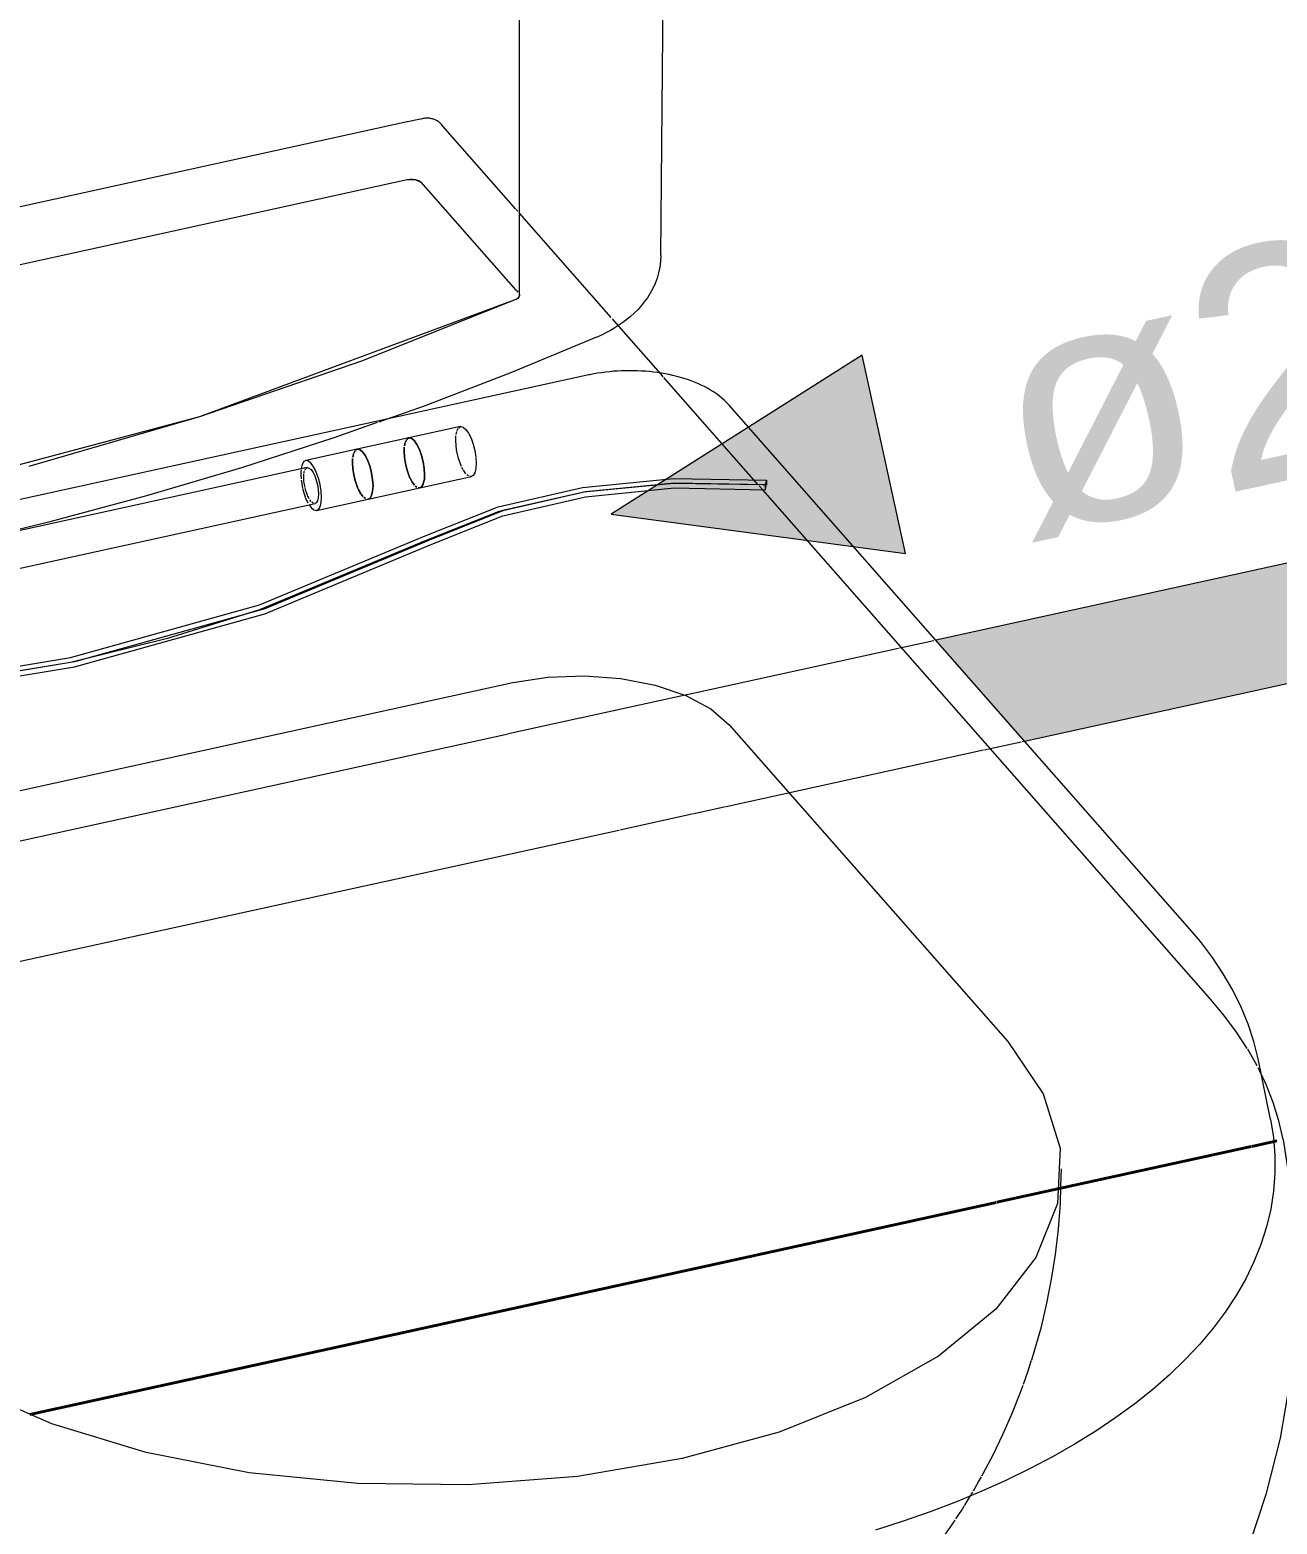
# Model space of a CAD drawing. Header units: metres. Extents: x -24.8 to 3.4, y -2.1 to 25.8.
# Drawn here: x -23.4418 to -23.1762, y 13.5616 to 13.8798 of the extents above; entities that cross this region are included whole.
import ezdxf

# ---------------------------------------------------------------- set-up
doc = ezdxf.new("R2010")
doc.units = ezdxf.units.M
doc.layers.add('1095_ARQ_BASE_dwg', color=7, linetype='Continuous', lineweight=5, true_color=0x767676)
doc.layers.add('A-FLOR', color=7, linetype='Continuous', lineweight=9, true_color=0x007f00)
for name, color, linetype, lineweight in [('A-ANNO-DIMS', 7, 'Continuous', 5), ('A-ANNO-DIMS-20', 7, 'Continuous', 5), ('KIRYA - PAREDE', 7, 'Continuous', 40), ('P-PIPE', 7, 'Continuous', 5), ('P-PIPE-IDEN', 7, 'Continuous', 5), ('P-SANR-FIXT', 7, 'Continuous', 5)]:
    doc.layers.add(name, color=color, linetype=linetype, lineweight=lineweight)
doc.styles.add('Arial', font='arial.ttf', dxfattribs={"height": 0.05})
doc.styles.add('Century Gothic_1', font='GOTHIC.TTF', dxfattribs={"height": 0.02})
doc.dimstyles.new('Setores_1_mm', dxfattribs={"dimscale": 0.3048, "dimtxt": 0.020883, "dimasz": 0.208333, "dimexe": 0.15748, "dimexo": 0.098425, "dimgap": 0.114829, "dimtad": 1, "dimrnd": 0.01, "dimzin": 0, "dimdsep": 46, "dimtxsty": 'Century Gothic_1', "dimblk1": 'OBLIQUE', "dimblk2": 'OBLIQUE', "dimsah": 1, "dimcen": 0.09, "dimazin": 0, "dimtfac": 1, "dimtdec": 4, "dimtix": 1, "dimtmove": 0, "dimatfit": 3, "dimfxl": 1, "dimtvp": 1, "dimtolj": 1, "dimtzin": 0, "dimarcsym": 2})

# ---------------------------------------------------------------- blocks, each defined once
blk = doc.blocks.new('1095_ARQ_BASE_dwg-3608001-BWC GUARITA')
at = {"layer": 'KIRYA - PAREDE', "color": 254, "true_color": 0xe9e9e9}
for p, q in [((-23.18177, 13.64203), (-23.23589, 13.63016)), ((-23.17724, 13.64303), (-23.18163, 13.64206)), ((-23.23606, 13.63013), (-23.44178, 13.58501))]:
    blk.add_line(p, q, dxfattribs=at)
at = {"layer": 'KIRYA - PAREDE', "color": 254, "true_color": 0xd4d4d4}
blk.add_line((-23.1763, 13.64323), (-23.17717, 13.64304), dxfattribs=at)
blk = doc.blocks.new('UT_Bacia com caixa acoplada - UT_Bacia com caixa acoplada-3248018-BWC GUARITA')
at = {"layer": 'P-SANR-FIXT'}
for p, q in [((-23.30745, 13.83179), (-23.30489, 14.10476)), ((-23.30745, 13.80656), (-23.31748, 13.81796)), ((-23.32277, 13.80634), (-23.59745, 13.7461)), ((-23.19481, 13.68833), (-23.29289, 13.79988)), ((-23.28494, 13.7839), (-23.28526, 13.78292)), ((-23.17764, 13.64782), (-23.18028, 13.66068))]:
    blk.add_line(p, q, dxfattribs=at)
at = {"layer": 'P-SANR-FIXT', "color": 8, "true_color": 0x808080}
for p, q in [((-23.33753, 13.82327), (-23.33753, 14.08329)), ((-23.31802, 13.81858), (-23.33754, 13.84078)), ((-23.33829, 13.82244), (-23.37115, 13.80925)), ((-23.33758, 13.82303), (-23.33753, 13.82325)), ((-23.31748, 13.81796), (-23.31777, 13.81829)), ((-23.30692, 13.80595), (-23.30745, 13.80656)), ((-23.28671, 13.78297), (-23.30681, 13.80583)), ((-23.36593, 13.79685), (-23.36751, 13.79629)), ((-23.35011, 13.79533), (-23.3611, 13.79292)), ((-23.37208, 13.79051), (-23.38307, 13.7881)), ((-23.3611, 13.79292), (-23.37208, 13.79051)), ((-23.38307, 13.7881), (-23.38345, 13.78788)), ((-23.36983, 13.78804), (-23.36937, 13.78677)), ((-23.34682, 13.78869), (-23.34676, 13.78753)), ((-23.38274, 13.78661), (-23.54755, 13.75046)), ((-23.36937, 13.78677), (-23.36903, 13.7854)), ((-23.35877, 13.78229), (-23.34778, 13.7847)), ((-23.35774, 13.78512), (-23.35782, 13.78642)), ((-23.35782, 13.78642), (-23.35774, 13.78512)), ((-23.3578, 13.7841), (-23.35774, 13.78512)), ((-23.35774, 13.78512), (-23.3578, 13.7841)), ((-23.28494, 13.7839), (-23.28494, 13.78284)), ((-23.37972, 13.7803), (-23.37979, 13.78161)), ((-23.36975, 13.77988), (-23.35877, 13.78229)), ((-23.36873, 13.78271), (-23.36881, 13.78158)), ((-23.32414, 13.78134), (-23.34112, 13.77748)), ((-23.1904, 13.67345), (-23.28576, 13.78189)), ((-23.28494, 13.78284), (-23.28565, 13.7829)), ((-23.28526, 13.78292), (-23.28526, 13.78185)), ((-23.28526, 13.78185), (-23.285, 13.78264)), ((-23.54588, 13.74283), (-23.38107, 13.77897)), ((-23.38074, 13.77747), (-23.36975, 13.77988)), ((-23.36975, 13.77988), (-23.36983, 13.77987)), ((-23.43056, 13.72076), (-23.33899, 13.74084)), ((-23.29287, 13.73186), (-23.23356, 13.66442)), ((-23.52214, 13.70067), (-23.43056, 13.72076)), ((-23.1805, 13.65923), (-23.18249, 13.66275)), ((-23.17999, 13.65821), (-23.18026, 13.65877)), ((-23.22237, 13.62991), (-23.22225, 13.63357)), ((-23.22279, 13.62441), (-23.22237, 13.62991)), ((-23.22341, 13.61903), (-23.22279, 13.62441)), ((-23.3029, 13.57558), (-23.32517, 13.57181)), ((-23.24274, 13.5657), (-23.24147, 13.56777))]:
    blk.add_line(p, q, dxfattribs=at)
at = {"layer": 'P-SANR-FIXT', "color": 254, "true_color": 0xdfdfdf}
for p, q in [((-23.36145, 13.86021), (-23.64163, 13.79876)), ((-23.3586, 13.86083), (-23.36137, 13.86022)), ((-23.35826, 13.86091), (-23.35854, 13.86084)), ((-23.35335, 13.85876), (-23.35419, 13.85971)), ((-23.33829, 13.84163), (-23.35335, 13.85876)), ((-23.33791, 13.84121), (-23.33826, 13.8416)), ((-23.383, 13.78811), (-23.38307, 13.7881))]:
    blk.add_line(p, q, dxfattribs=at)
at = {"layer": 'P-SANR-FIXT', "color": 9, "true_color": 0xbfbfbf}
for p, q in [((-23.64163, 13.78652), (-23.36145, 13.84796)), ((-23.64163, 13.78652), (-23.36145, 13.84796)), ((-23.35854, 13.8474), (-23.33829, 13.82436)), ((-23.35854, 13.8474), (-23.33829, 13.82436)), ((-23.33829, 13.82244), (-23.33762, 13.82295)), ((-23.33828, 13.82436), (-23.33791, 13.82394)), ((-23.33828, 13.82436), (-23.33791, 13.82394)), ((-23.33755, 13.82344), (-23.33753, 13.82327)), ((-23.35113, 13.7925), (-23.35109, 13.79336)), ((-23.35106, 13.79364), (-23.35091, 13.79433)), ((-23.35084, 13.79453), (-23.35058, 13.79501)), ((-23.35049, 13.79511), (-23.35004, 13.79534)), ((-23.37281, 13.78971), (-23.37255, 13.79019)), ((-23.37255, 13.79019), (-23.37281, 13.78971)), ((-23.37247, 13.79029), (-23.37208, 13.79051)), ((-23.37208, 13.79051), (-23.37247, 13.79029)), ((-23.36208, 13.79095), (-23.36212, 13.7901)), ((-23.36212, 13.7901), (-23.36208, 13.79095)), ((-23.36212, 13.79007), (-23.36205, 13.78882)), ((-23.36205, 13.78882), (-23.36212, 13.79007)), ((-23.36189, 13.79192), (-23.36204, 13.79123)), ((-23.36204, 13.79123), (-23.36189, 13.79192)), ((-23.36156, 13.7926), (-23.36183, 13.79212)), ((-23.36183, 13.79212), (-23.36156, 13.7926)), ((-23.3611, 13.79292), (-23.36148, 13.7927)), ((-23.36148, 13.7927), (-23.3611, 13.79292)), ((-23.35106, 13.79123), (-23.35113, 13.79247)), ((-23.35085, 13.78987), (-23.35106, 13.7912)), ((-23.37311, 13.78769), (-23.37307, 13.78854)), ((-23.37307, 13.78854), (-23.37311, 13.78769)), ((-23.37303, 13.78641), (-23.37311, 13.78766)), ((-23.37311, 13.78766), (-23.37303, 13.78641)), ((-23.37303, 13.78882), (-23.37288, 13.78951)), ((-23.37288, 13.78951), (-23.37303, 13.78882)), ((-23.36204, 13.78879), (-23.36184, 13.78746)), ((-23.36184, 13.78746), (-23.36204, 13.78879)), ((-23.36183, 13.78741), (-23.36149, 13.78609)), ((-23.36149, 13.78609), (-23.36183, 13.78741)), ((-23.35051, 13.7885), (-23.35084, 13.78981)), ((-23.35005, 13.7872), (-23.35049, 13.78844)), ((-23.34988, 13.78682), (-23.35004, 13.78718)), ((-23.38408, 13.78572), (-23.38409, 13.78528)), ((-23.38409, 13.78528), (-23.38409, 13.78504)), ((-23.38409, 13.78503), (-23.38404, 13.7842)), ((-23.38405, 13.78616), (-23.38408, 13.78573)), ((-23.38402, 13.78397), (-23.38392, 13.78324)), ((-23.38348, 13.78458), (-23.38345, 13.78518)), ((-23.38347, 13.78432), (-23.38348, 13.78458)), ((-23.38343, 13.78539), (-23.38332, 13.78588)), ((-23.38327, 13.78603), (-23.38308, 13.78638)), ((-23.38302, 13.78645), (-23.38269, 13.78662)), ((-23.37283, 13.78505), (-23.37303, 13.78638)), ((-23.37303, 13.78638), (-23.37283, 13.78505)), ((-23.37248, 13.78368), (-23.37281, 13.785)), ((-23.37281, 13.785), (-23.37248, 13.78368)), ((-23.37202, 13.78238), (-23.37247, 13.78362)), ((-23.37247, 13.78362), (-23.37202, 13.78238)), ((-23.36148, 13.78603), (-23.36103, 13.78479)), ((-23.36103, 13.78479), (-23.36148, 13.78603)), ((-23.36102, 13.78475), (-23.3605, 13.7837)), ((-23.3605, 13.7837), (-23.36102, 13.78475)), ((-23.36048, 13.78367), (-23.35993, 13.78289)), ((-23.35993, 13.78289), (-23.36048, 13.78367)), ((-23.34951, 13.78611), (-23.3498, 13.78665)), ((-23.34894, 13.7853), (-23.34949, 13.78608)), ((-23.3484, 13.78483), (-23.34874, 13.7851)), ((-23.34785, 13.78469), (-23.34813, 13.78472)), ((-23.38371, 13.78219), (-23.38347, 13.78126)), ((-23.38345, 13.78121), (-23.38316, 13.78036)), ((-23.38231, 13.77998), (-23.38257, 13.78048)), ((-23.37194, 13.78218), (-23.37201, 13.78236)), ((-23.37201, 13.78236), (-23.37194, 13.78218)), ((-23.37149, 13.78129), (-23.37186, 13.782)), ((-23.37186, 13.782), (-23.37149, 13.78129)), ((-23.37092, 13.78049), (-23.37147, 13.78126)), ((-23.37147, 13.78126), (-23.37092, 13.78049)), ((-23.35973, 13.78269), (-23.35937, 13.78241)), ((-23.35937, 13.78241), (-23.35973, 13.78269)), ((-23.35912, 13.78231), (-23.35884, 13.78228)), ((-23.35884, 13.78228), (-23.35912, 13.78231)), ((-23.28576, 13.78189), (-23.28649, 13.78272)), ((-23.38285, 13.77961), (-23.38259, 13.77908)), ((-23.38191, 13.7794), (-23.38218, 13.77976)), ((-23.3815, 13.77905), (-23.38176, 13.77925)), ((-23.37035, 13.78), (-23.37072, 13.78028)), ((-23.37072, 13.78028), (-23.37035, 13.78)), ((-23.22778, 13.59881), (-23.22643, 13.60366)), ((-23.22848, 13.5966), (-23.22778, 13.59881)), ((-23.24088, 13.56874), (-23.23982, 13.57061)), ((-23.23981, 13.57063), (-23.23918, 13.57173)), ((-23.24137, 13.56792), (-23.24104, 13.56847))]:
    blk.add_line(p, q, dxfattribs=at)
at = {"layer": 'P-SANR-FIXT', "color": 7, "true_color": 0xefefef}
for p, q in [((-23.37208, 13.79051), (-23.37201, 13.79052)), ((-23.37201, 13.79052), (-23.37208, 13.79051)), ((-23.36103, 13.79293), (-23.3611, 13.79292)), ((-23.3611, 13.79292), (-23.36103, 13.79293))]:
    blk.add_line(p, q, dxfattribs=at)
at = {"layer": 'P-SANR-FIXT', "color": 254, "true_color": 0xdfdfdf}
for points in [[(-23.35419, 13.85971, 0), (-23.35431, 13.85985, 0), (-23.35445, 13.85998, 0), (-23.35459, 13.8601, 0), (-23.35473, 13.86022, 0), (-23.35488, 13.86033, 0), (-23.35504, 13.86043, 0), (-23.3552, 13.86052, 0), (-23.35536, 13.86061, 0), (-23.35553, 13.86068, 0), (-23.35571, 13.86075, 0), (-23.35588, 13.86081, 0), (-23.35606, 13.86087, 0), (-23.35624, 13.86091, 0), (-23.35642, 13.86095, 0), (-23.3566, 13.86098, 0), (-23.35678, 13.861, 0), (-23.35697, 13.86101, 0), (-23.35715, 13.86102, 0), (-23.35734, 13.86102, 0), (-23.35752, 13.86101, 0), (-23.3577, 13.861, 0), (-23.35789, 13.86097, 0), (-23.35807, 13.86094, 0), (-23.35825, 13.86091, 0), (-23.35826, 13.86091, 0)], [(-23.36145, 13.84796, 0), (-23.36089, 13.84804, 0), (-23.36032, 13.84805, 0), (-23.35976, 13.84798, 0), (-23.35926, 13.84784, 0), (-23.35884, 13.84764, 0), (-23.35854, 13.8474, 0)]]:
    blk.add_polyline3d(points, dxfattribs=at)
at = {"layer": 'P-SANR-FIXT', "color": 9, "true_color": 0xbfbfbf}
for points in [[(-23.36145, 13.84796, 0), (-23.35976, 13.84798, 0), (-23.35854, 13.8474, 0)], [(-23.38339, 13.78336, 0), (-23.38343, 13.78364, 0), (-23.38347, 13.78431, 0)], [(-23.38392, 13.78322, 0), (-23.3838, 13.78259, 0), (-23.38372, 13.78224, 0)], [(-23.3832, 13.78235, 0), (-23.38327, 13.78264, 0), (-23.38339, 13.78334, 0)], [(-23.38293, 13.78137, 0), (-23.38302, 13.78166, 0), (-23.38317, 13.78219, 0)], [(-23.38258, 13.78049, 0), (-23.38269, 13.78075, 0), (-23.38292, 13.78136, 0)], [(-23.38316, 13.78035, 0), (-23.383, 13.77995, 0), (-23.38286, 13.77962, 0)], [(-23.23023, 13.59143, 0), (-23.22928, 13.59408, 0), (-23.22849, 13.59655, 0)], [(-23.23908, 13.5719, 0), (-23.23878, 13.57243, 0), (-23.23664, 13.5765, 0), (-23.23461, 13.58071, 0), (-23.2327, 13.58504, 0), (-23.23092, 13.58949, 0), (-23.23031, 13.5912, 0)]]:
    blk.add_polyline3d(points, dxfattribs=at)
at = {"layer": 'P-SANR-FIXT'}
for points in [[(-23.30745, 13.83179, 0), (-23.30751, 13.83054, 0), (-23.30767, 13.82931, 0), (-23.30792, 13.82811, 0), (-23.30826, 13.82695, 0), (-23.30868, 13.82583, 0), (-23.30917, 13.82476, 0), (-23.30971, 13.82375, 0), (-23.31032, 13.82279, 0), (-23.31097, 13.82189, 0), (-23.31166, 13.82104, 0), (-23.31238, 13.82024, 0), (-23.31313, 13.81949, 0), (-23.31391, 13.81878, 0), (-23.31471, 13.81812, 0), (-23.31554, 13.8175, 0), (-23.31639, 13.81691, 0), (-23.31725, 13.81636, 0), (-23.31813, 13.81584, 0), (-23.31903, 13.81536, 0), (-23.31995, 13.8149, 0), (-23.32088, 13.81447, 0), (-23.32116, 13.81435, 0)], [(-23.32116, 13.81435, 0), (-23.33923, 13.80683, 0), (-23.35787, 13.79968, 0), (-23.36593, 13.79685, 0)], [(-23.29289, 13.79988, 0), (-23.29339, 13.80041, 0), (-23.29391, 13.80092, 0), (-23.29446, 13.80141, 0), (-23.29503, 13.80187, 0), (-23.29562, 13.80231, 0), (-23.29623, 13.80272, 0), (-23.29686, 13.80312, 0), (-23.29751, 13.80349, 0), (-23.29818, 13.80385, 0), (-23.29886, 13.80418, 0), (-23.29956, 13.8045, 0), (-23.30028, 13.8048, 0), (-23.30101, 13.80508, 0), (-23.30176, 13.80535, 0), (-23.30251, 13.80559, 0), (-23.30329, 13.80582, 0), (-23.30407, 13.80603, 0), (-23.30487, 13.80623, 0), (-23.30567, 13.80641, 0), (-23.30649, 13.80657, 0), (-23.30732, 13.80671, 0), (-23.30815, 13.80684, 0), (-23.30899, 13.80695, 0), (-23.30983, 13.80705, 0), (-23.31068, 13.80712, 0), (-23.31154, 13.80718, 0), (-23.3124, 13.80722, 0), (-23.31326, 13.80725, 0), (-23.31412, 13.80725, 0), (-23.31498, 13.80724, 0), (-23.31583, 13.80722, 0), (-23.31669, 13.80717, 0), (-23.31755, 13.80711, 0), (-23.3184, 13.80703, 0), (-23.31924, 13.80694, 0), (-23.32008, 13.80682, 0), (-23.32091, 13.80669, 0), (-23.32173, 13.80655, 0), (-23.32255, 13.80638, 0), (-23.32277, 13.80634, 0)], [(-23.35761, 13.7721, 0), (-23.34211, 13.77825, 0), (-23.32414, 13.7824, 0), (-23.30472, 13.78432, 0), (-23.28494, 13.7839, 0)], [(-23.28526, 13.78292, 0), (-23.30457, 13.78333, 0), (-23.32352, 13.78145, 0), (-23.34106, 13.7774, 0), (-23.35618, 13.7714, 0)], [(-23.34112, 13.77748, 0), (-23.34211, 13.77719, 0), (-23.35761, 13.77103, 0)], [(-23.52241, 13.73595, 0), (-23.47679, 13.73896, 0), (-23.43311, 13.74618, 0), (-23.39291, 13.75736, 0), (-23.35761, 13.7721, 0)], [(-23.35618, 13.7714, 0), (-23.39177, 13.75653, 0), (-23.43231, 13.74526, 0), (-23.47635, 13.73799, 0), (-23.52234, 13.73496, 0)], [(-23.35761, 13.77103, 0), (-23.39291, 13.75629, 0), (-23.41248, 13.75023, 0)], [(-23.18028, 13.66068, 0), (-23.18119, 13.6644, 0), (-23.18239, 13.66809, 0), (-23.18388, 13.67172, 0), (-23.18565, 13.67531, 0), (-23.1877, 13.67883, 0), (-23.19, 13.68229, 0), (-23.19257, 13.68568, 0), (-23.19481, 13.68833, 0)], [(-23.17493, 13.64356, 0), (-23.17583, 13.64749, 0), (-23.17705, 13.65138, 0), (-23.17857, 13.65523, 0), (-23.17999, 13.65821, 0)], [(-23.17764, 13.64782, 0), (-23.17702, 13.64401, 0), (-23.1767, 13.64019, 0), (-23.17669, 13.63636, 0), (-23.17698, 13.63254, 0), (-23.17758, 13.62873, 0), (-23.17847, 13.62495, 0), (-23.17967, 13.62121, 0), (-23.18115, 13.61752, 0), (-23.18292, 13.61387, 0), (-23.18497, 13.61029, 0), (-23.18729, 13.60678, 0), (-23.18987, 13.60333, 0), (-23.19271, 13.59996, 0), (-23.1958, 13.59667, 0), (-23.19914, 13.59345, 0), (-23.20271, 13.59032, 0), (-23.20652, 13.58728, 0), (-23.21055, 13.58433, 0), (-23.2148, 13.58146, 0), (-23.21926, 13.5787, 0), (-23.22393, 13.57603, 0), (-23.2288, 13.57346, 0), (-23.23386, 13.571, 0), (-23.2391, 13.56864, 0), (-23.24452, 13.5664, 0), (-23.2501, 13.56427, 0), (-23.25584, 13.56225, 0), (-23.26173, 13.56035, 0)], [(-23.17493, 13.64356, 0), (-23.17304, 13.63098, 0), (-23.17215, 13.61814, 0), (-23.17229, 13.60522, 0), (-23.17345, 13.59243, 0), (-23.17558, 13.57995, 0), (-23.17861, 13.56794, 0), (-23.18242, 13.55654, 0), (-23.18687, 13.54584, 0), (-23.19186, 13.53588, 0), (-23.19478, 13.53074, 0)], [(-23.22225, 13.63357, 0), (-23.22218, 13.63553, 0), (-23.22217, 13.63731, 0)]]:
    blk.add_polyline3d(points, dxfattribs=at)
at = {"layer": 'P-SANR-FIXT', "color": 8, "true_color": 0x808080}
for points in [[(-23.33829, 13.82244, 0), (-23.40571, 13.7974, 0), (-23.44205, 13.78686, 0)], [(-23.33753, 13.82327, 0), (-23.33754, 13.82316, 0), (-23.33766, 13.82289, 0), (-23.33791, 13.82264, 0), (-23.33829, 13.82244, 0)], [(-23.37115, 13.80925, 0), (-23.40571, 13.7974, 0), (-23.47987, 13.7777, 0)], [(-23.36782, 13.79618, 0), (-23.37706, 13.79292, 0), (-23.39676, 13.78656, 0), (-23.41694, 13.78059, 0), (-23.43757, 13.77504, 0), (-23.45862, 13.7699, 0), (-23.48006, 13.76519, 0), (-23.50185, 13.76091, 0), (-23.52395, 13.75708, 0), (-23.54634, 13.75369, 0), (-23.56898, 13.75075, 0), (-23.58307, 13.74921, 0)], [(-23.35004, 13.79534, 0), (-23.34951, 13.79521, 0), (-23.34894, 13.79473, 0), (-23.34838, 13.79393, 0), (-23.34785, 13.79286, 0), (-23.3474, 13.79159, 0), (-23.34705, 13.79022, 0), (-23.34683, 13.78883, 0)], [(-23.37201, 13.79052, 0), (-23.37149, 13.79039, 0), (-23.37092, 13.78991, 0)], [(-23.36983, 13.78804, 0), (-23.37035, 13.78911, 0), (-23.37092, 13.78991, 0), (-23.37149, 13.79039, 0), (-23.37201, 13.79052, 0)], [(-23.35782, 13.78645, 0), (-23.35804, 13.78781, 0), (-23.35839, 13.78918, 0), (-23.35884, 13.79045, 0), (-23.35937, 13.79152, 0), (-23.35993, 13.79232, 0), (-23.3605, 13.7928, 0), (-23.36103, 13.79293, 0)], [(-23.36103, 13.79293, 0), (-23.3605, 13.7928, 0), (-23.35993, 13.79232, 0), (-23.35937, 13.79152, 0), (-23.35884, 13.79045, 0), (-23.35839, 13.78918, 0), (-23.35804, 13.78781, 0), (-23.35782, 13.78645, 0)], [(-23.38345, 13.78788, 0), (-23.3838, 13.7873, 0), (-23.38402, 13.78641, 0)], [(-23.37979, 13.78161, 0), (-23.38001, 13.78299, 0), (-23.38036, 13.78436, 0), (-23.38081, 13.78563, 0), (-23.38134, 13.7867, 0), (-23.38191, 13.7875, 0), (-23.38247, 13.78798, 0), (-23.383, 13.78811, 0)], [(-23.37092, 13.78991, 0), (-23.37035, 13.78911, 0), (-23.36983, 13.78804, 0)], [(-23.36873, 13.78271, 0), (-23.36881, 13.78402, 0), (-23.36903, 13.7854, 0), (-23.36937, 13.78677, 0), (-23.36983, 13.78804, 0)], [(-23.34676, 13.78753, 0), (-23.34683, 13.78639, 0), (-23.34705, 13.78551, 0), (-23.3474, 13.78493, 0), (-23.34785, 13.78469, 0)], [(-23.38269, 13.78662, 0), (-23.38231, 13.78652, 0), (-23.38191, 13.78618, 0), (-23.3815, 13.7856, 0), (-23.38112, 13.78483, 0), (-23.3808, 13.78392, 0), (-23.38055, 13.78293, 0), (-23.38039, 13.78194, 0), (-23.38033, 13.781, 0)], [(-23.36903, 13.7854, 0), (-23.36881, 13.78402, 0), (-23.36873, 13.78271, 0)], [(-23.35884, 13.78228, 0), (-23.35839, 13.78252, 0), (-23.35804, 13.7831, 0), (-23.35782, 13.78399, 0)], [(-23.35782, 13.78399, 0), (-23.35804, 13.7831, 0), (-23.35839, 13.78252, 0), (-23.35884, 13.78228, 0)], [(-23.38033, 13.781, 0), (-23.38039, 13.78018, 0), (-23.38055, 13.77955, 0), (-23.3808, 13.77913, 0), (-23.38112, 13.77896, 0)], [(-23.36983, 13.77987, 0), (-23.36937, 13.78011, 0), (-23.36903, 13.78069, 0), (-23.36881, 13.78158, 0), (-23.36873, 13.78271, 0)], [(-23.36881, 13.78158, 0), (-23.36903, 13.78069, 0), (-23.36937, 13.78011, 0), (-23.36975, 13.77988, 0)], [(-23.35618, 13.77033, 0), (-23.34106, 13.77634, 0), (-23.32352, 13.78039, 0), (-23.30457, 13.78227, 0), (-23.28526, 13.78185, 0)], [(-23.28586, 13.78291, 0), (-23.30472, 13.78326, 0), (-23.32393, 13.78138, 0)], [(-23.38234, 13.77867, 0), (-23.38191, 13.77808, 0), (-23.38134, 13.77759, 0), (-23.38081, 13.77746, 0), (-23.38036, 13.7777, 0), (-23.38001, 13.77828, 0), (-23.37979, 13.77917, 0), (-23.37972, 13.7803, 0)], [(-23.4991, 13.73488, 0), (-23.47635, 13.73692, 0), (-23.43231, 13.7442, 0), (-23.39177, 13.75547, 0), (-23.35618, 13.77033, 0)], [(-23.41248, 13.75023, 0), (-23.43311, 13.74512, 0), (-23.47679, 13.7379, 0), (-23.52233, 13.73489, 0)], [(-23.33899, 13.74084, 0), (-23.3315, 13.742, 0), (-23.32368, 13.7423, 0), (-23.31593, 13.74173, 0), (-23.30863, 13.74031, 0), (-23.30214, 13.73811, 0), (-23.2968, 13.73525, 0), (-23.29287, 13.73186, 0)], [(-23.18261, 13.66294, 0), (-23.18488, 13.66642, 0), (-23.18754, 13.67001, 0), (-23.1904, 13.67345, 0)], [(-23.23356, 13.66442, 0), (-23.22601, 13.65329, 0), (-23.22245, 13.64167, 0), (-23.22298, 13.62992, 0), (-23.22759, 13.6184, 0)], [(-23.22759, 13.6184, 0), (-23.23614, 13.60744, 0), (-23.24836, 13.5974, 0), (-23.2639, 13.58857, 0), (-23.28226, 13.58122, 0), (-23.3029, 13.57558, 0)], [(-23.22643, 13.60366, 0), (-23.22525, 13.60865, 0), (-23.22424, 13.61378, 0), (-23.22341, 13.61903, 0)], [(-23.32519, 13.57181, 0), (-23.34845, 13.57003, 0), (-23.37198, 13.57029, 0), (-23.39507, 13.57259, 0), (-23.417, 13.57686, 0), (-23.43711, 13.58296, 0), (-23.45479, 13.59072, 0), (-23.4695, 13.59989, 0), (-23.48081, 13.6102, 0)], [(-23.24466, 13.56273, 0), (-23.24339, 13.56464, 0), (-23.2428, 13.56561, 0)], [(-23.28991, 13.52025, 0), (-23.28626, 13.52243, 0), (-23.2826, 13.52477, 0), (-23.27904, 13.52721, 0), (-23.27557, 13.52976, 0), (-23.27219, 13.53241, 0), (-23.2689, 13.53516, 0), (-23.26571, 13.53801, 0), (-23.2626, 13.54096, 0), (-23.25958, 13.54402, 0), (-23.25665, 13.54719, 0), (-23.25381, 13.55046, 0), (-23.25107, 13.55383, 0), (-23.24841, 13.55732, 0), (-23.24586, 13.56092, 0), (-23.24481, 13.56251, 0)]]:
    blk.add_polyline3d(points, dxfattribs=at)
blk = doc.blocks.new('Anotacao_Tuboseta - Fluxo 2-2612755-BWC GUARITA')
at = {"layer": 'P-PIPE-IDEN'}
blk.add_hatch(color=256, dxfattribs=at).paths.add_polyline_path([(-22.53487, 14.82421), (-22.55651, 14.76476), (-22.57815, 14.82421)])
for p, q in [((-22.53487, 14.82421), (-22.57815, 14.82421)), ((-22.57815, 14.82421), (-22.55651, 14.76476)), ((-22.55651, 14.76476), (-22.53487, 14.82421))]:
    blk.add_line(p, q, dxfattribs=at)
blk = doc.blocks.new('DIMBLOCK3-BWC GUARITA')
at = {"layer": 'A-ANNO-DIMS-20'}
for p, q in [((-22.76248, 14.34631), (-22.76248, 14.38789)), ((-23.71377, 14.13768), (-22.76248, 14.34631)), ((-22.76248, 14.34631), (-22.76248, 14.3334)), ((-23.71377, 14.13768), (-23.71377, 14.17927)), ((-23.71377, 14.13768), (-23.71377, 13.64281))]:
    blk.add_line(p, q, dxfattribs=at)
at = {"layer": 'A-ANNO-DIMS-20', "lineweight": 25}
for p, q in [((-22.76248, 14.34631), (-22.73341, 14.38019)), ((-22.76248, 14.34631), (-22.79155, 14.31243)), ((-23.71377, 14.13768), (-23.6847, 14.17157)), ((-23.71377, 14.13768), (-23.74285, 14.1038))]:
    blk.add_line(p, q, dxfattribs=at)
at = {"layer": 'A-ANNO-DIMS-20', "color": 0, "insert": (-23.28668, 14.28792), "char_height": 0.02, "width": 0.1058091, "attachment_point": 1, "rotation": 12.3694, "line_spacing_factor": 0.984502, "style": 'Century Gothic_1'}
blk.add_mtext('1,04 m', dxfattribs=at)
blk = doc.blocks.new('_Oblique')
at = {"color": 0, "linetype": 'ByBlock', "lineweight": -2}
blk.add_line((-0.5, -0.5), (0.5, 0.5), dxfattribs=at)

msp = doc.modelspace()

# ---------------------------------------------------------------- hatches: boundary and pattern name
at = {"layer": 'P-PIPE', "true_color": 0x00ffff}
h = msp.add_hatch(color=4, dxfattribs=at)
h.paths.add_polyline_path([(-23.69594, 13.64983), (-23.64524, 13.66095), (-23.64524, 13.66291), (-23.69702, 13.65154), (-23.69623, 13.65042)])
h.paths.add_polyline_path([(-23.24744, 13.74819), (-22.80527, 13.84518), (-22.80697, 13.84638), (-22.80787, 13.84655), (-23.24889, 13.74983), (-23.24795, 13.74877)])
h = msp.add_hatch(color=4, dxfattribs=at)
h.paths.add_polyline_path([(-23.69143, 13.63317), (-23.64524, 13.64351), (-23.64524, 13.66095), (-23.69592, 13.6498), (-23.69397, 13.64535), (-23.6927, 13.64117), (-23.69198, 13.63781), (-23.69144, 13.63323)])
h.paths.add_polyline_path([(-23.63133, 13.64636), (-23.62919, 13.64682), (-23.63133, 13.64926), (-23.63133, 13.64661)])
h.paths.add_polyline_path([(-23.23443, 13.7334), (-22.80022, 13.82862), (-22.80061, 13.83297), (-22.80129, 13.83634), (-22.80216, 13.83924), (-22.80353, 13.84247), (-22.80449, 13.84409), (-22.80525, 13.84517), (-23.24744, 13.74819), (-23.23558, 13.7347)])
h = msp.add_hatch(color=4, dxfattribs=at)
h.paths.add_polyline_path([(-23.69164, 13.62716), (-23.64524, 13.63733), (-23.64524, 13.6433), (-23.69143, 13.63313), (-23.6914, 13.62962), (-23.69156, 13.62748)])
h.paths.add_polyline_path([(-23.63133, 13.64039), (-23.62487, 13.64192), (-23.62919, 13.64682), (-23.63133, 13.64614), (-23.63133, 13.64067)])
h.paths.add_polyline_path([(-23.23003, 13.72839), (-22.80216, 13.8224), (-22.80154, 13.8229), (-22.80074, 13.82463), (-22.80034, 13.82679), (-22.8004, 13.82858), (-23.23443, 13.7334), (-23.23014, 13.72852)])

# ---------------------------------------------------------------- linework, layer by layer
at = {"layer": 'A-FLOR', "color": 9, "true_color": 0xbfdfbf}
for p, q in [((-23.18177, 13.64203), (-23.23589, 13.63016)), ((-23.17724, 13.64303), (-23.18163, 13.64206)), ((-23.23606, 13.63013), (-23.44178, 13.58501))]:
    msp.add_line(p, q, dxfattribs=at)
at = {"layer": 'A-FLOR', "color": 83, "true_color": 0x80bf80}
msp.add_line((-23.1763, 13.64323), (-23.17717, 13.64304), dxfattribs=at)
at = {"layer": 'P-PIPE'}
for p, q in [((-22.79319, 13.84978), (-23.24889, 13.74984)), ((-23.23003, 13.72838), (-22.78783, 13.82536))]:
    msp.add_line(p, q, dxfattribs=at)
at = {"layer": 'P-PIPE', "color": 8, "true_color": 0x808080}
for p, q in [((-23.2493, 13.74975), (-23.25617, 13.74824)), ((-23.23731, 13.72679), (-23.2307, 13.72824)), ((-23.23053, 13.72827), (-23.23022, 13.72834))]:
    msp.add_line(p, q, dxfattribs=at)
at = {"layer": 'P-PIPE', "color": 9, "true_color": 0xbfbfbf}
for p, q in [((-23.25684, 13.7481), (-23.30217, 13.73816)), ((-23.25636, 13.7482), (-23.25665, 13.74814)), ((-23.30224, 13.73814), (-23.32464, 13.73323)), ((-23.3247, 13.73322), (-23.33988, 13.72989)), ((-23.33998, 13.72986), (-23.43056, 13.71)), ((-23.29354, 13.71445), (-23.23872, 13.72648)), ((-23.23851, 13.72652), (-23.23797, 13.72664)), ((-23.23783, 13.72667), (-23.23749, 13.72675)), ((-23.30035, 13.71296), (-23.29367, 13.71443)), ((-23.31621, 13.70948), (-23.3005, 13.71293)), ((-23.43056, 13.71), (-23.58078, 13.67706)), ((-23.53482, 13.66154), (-23.31642, 13.70944))]:
    msp.add_line(p, q, dxfattribs=at)

# ---------------------------------------------------------------- block references
at = {"layer": '1095_ARQ_BASE_dwg', "color": 253, "true_color": 0xaaaaaa}
msp.add_blockref('1095_ARQ_BASE_dwg-3608001-BWC GUARITA', (0, 0), dxfattribs=at)
at = {"layer": 'P-PIPE-IDEN', "rotation": 282.3694380520672}
msp.add_blockref('Anotacao_Tuboseta - Fluxo 2-2612755-BWC GUARITA', (-32.90813, -11.41903), dxfattribs=at)
at = {"layer": 'P-SANR-FIXT'}
msp.add_blockref('UT_Bacia com caixa acoplada - UT_Bacia com caixa acoplada-3248018-BWC GUARITA', (0, 0), dxfattribs=at)

# ---------------------------------------------------------------- texts
at = {"layer": 'P-PIPE-IDEN', "insert": (-23.24088, 13.82043), "char_height": 0.05, "width": 0.1443038, "attachment_point": 1, "rotation": 12.3694, "style": 'Arial'}
msp.add_mtext('ø25', dxfattribs=at)

# ---------------------------------------------------------------- dimensions: what is measured, and where the dimension line sits
at = {"layer": 'A-ANNO-DIMS'}
dim = msp.add_linear_dim(base=(-22.77062, 14.34452), p1=(-23.71377, 13.61682), p2=(-22.76248, 14.30741), angle=12.3694, dimstyle='Setores_1_mm', override={"dimpost": '<>', "dimfxl": 1.175529}, dxfattribs=at)
dim.commit()
dim.dimension.update_dxf_attribs({"geometry": 'DIMBLOCK3-BWC GUARITA', "text_midpoint": (-23.30644, 14.2736)})

doc.saveas('drawing.dxf')
